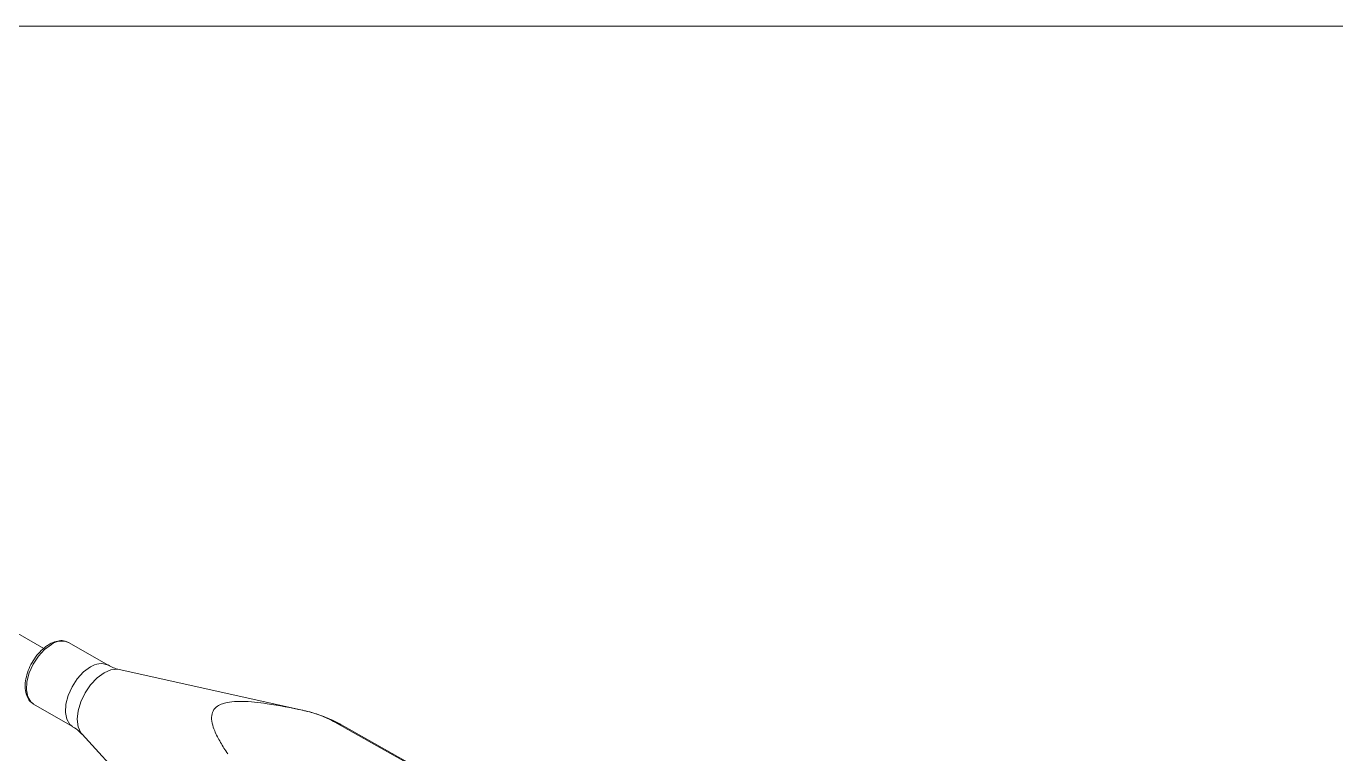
# Model space of a CAD drawing. Header units: millimetres. Extents: x 2 to 278, y 1 to 215.
# Drawn here: x 183.05 to 216.31, y 196.18 to 214.65 of the extents above; entities that cross this region are included whole.
import ezdxf

# ---------------------------------------------------------------- set-up
doc = ezdxf.new("R2010")
doc.units = ezdxf.units.MM

msp = doc.modelspace()

# ---------------------------------------------------------------- linework, layer by layer
at = {"color": 7, "linetype": 'Continuous', "lineweight": 18}
for p, q in [((1.579, 214.645), (277.989, 214.645)), ((183.499, 198.854), (165.887, 209.021)), ((184.143, 199.002), (184.128, 199.01)), ((185.134, 198.43), (184.143, 199.002)), ((190.104, 197.281), (185.418, 198.319)), ((183.244, 197.443), (184.234, 196.871)), ((190.082, 197.286), (190.104, 197.281)), ((198.655, 192.639), (191.065, 196.913)), ((184.472, 196.681), (187.714, 193.142))]:
    msp.add_line(p, q, dxfattribs=at)
at = {"color": 8, "linetype": 'Continuous', "lineweight": 18}
msp.add_line((191.065, 196.913), (190.893, 196.987), dxfattribs=at)
at = {"color": 8, "linetype": 'Continuous', "lineweight": 18, "flags": 128}
for points in [[(183.694, 198.957), (183.522, 198.831), (183.363, 198.659), (183.228, 198.456), (183.128, 198.234), (183.07, 198.012), (183.059, 197.806), (183.094, 197.63), (183.174, 197.499), (183.244, 197.443)], [(184.233, 196.872), (184.164, 196.927), (184.084, 197.058), (184.049, 197.234), (184.061, 197.441), (184.119, 197.663), (184.219, 197.884), (184.353, 198.088), (184.512, 198.259), (184.684, 198.386)], [(185.418, 198.319), (185.371, 198.326), (185.207, 198.31), (185.031, 198.235), (184.855, 198.107), (184.691, 197.934), (184.551, 197.728), (184.443, 197.503), (184.375, 197.274), (184.352, 197.058), (184.375, 196.868), (184.443, 196.718), (184.472, 196.681)]]:
    msp.add_lwpolyline(points, dxfattribs=at)
at = {"color": 7, "linetype": 'Continuous', "lineweight": 18, "flags": 128}
msp.add_lwpolyline([(198.629, 192.625), (195.159, 194.582), (190.893, 196.987)], dxfattribs=at)
at = {"color": 8, "linetype": 'Continuous', "lineweight": 18}
for centre, radius, start, end in [((183.959, 198.588), 0.455, 68.1586, 125.6715), ((184.947, 198.023), 0.448, 65.2819, 125.9385)]:
    msp.add_arc(centre, radius, start, end, dxfattribs=at)
at = {"color": 7, "linetype": 'Continuous', "lineweight": 18}
for points, knots in [([(183.644, 198.962), (183.614, 198.944), (183.53, 198.891), (183.397, 198.77), (183.257, 198.595), (183.144, 198.397), (183.065, 198.187), (183.025, 197.98), (183.027, 197.784), (183.075, 197.622), (183.15, 197.503), (183.22, 197.464), (183.248, 197.449)], [0, 0, 0, 0, 0.058707, 0.168996, 0.279039, 0.388895, 0.498976, 0.609656, 0.721472, 0.834472, 0.932374, 1, 1, 1, 1]), ([(184.122, 199.006), (184.095, 199.02), (184.026, 199.056), (183.892, 199.056), (183.757, 199.022), (183.674, 198.979), (183.644, 198.962)], [0, 0, 0, 0, 0.1914701, 0.4979689, 0.8127621, 1, 1, 1, 1]), ([(185.415, 198.324), (185.367, 198.334), (185.272, 198.355), (185.181, 198.409), (185.136, 198.436)], [0, 0, 0, 0, 0.510547, 1, 1, 1, 1]), ([(190.082, 197.286), (189.782, 197.347), (189.279, 197.45), (188.665, 197.517), (188.278, 197.508), (188.056, 197.467), (187.901, 197.391), (187.8, 197.289), (187.753, 197.141), (187.772, 196.958), (187.849, 196.729), (187.983, 196.469), (188.108, 196.278), (188.171, 196.182)], [0, 0, 0, 0, 0.214072, 0.35833, 0.414986, 0.472221, 0.510071, 0.547884, 0.606855, 0.682872, 0.760966, 0.88015, 1, 1, 1, 1]), ([(190.893, 196.987), (190.796, 197.037), (190.599, 197.137), (190.317, 197.231), (190.138, 197.273), (190.082, 197.286)], [0, 0, 0, 0, 0.4020546, 0.8153631, 1, 1, 1, 1]), ([(191.064, 196.91), (191.048, 196.92), (190.908, 197.01), (190.619, 197.129), (190.31, 197.237), (190.135, 197.273), (190.102, 197.28)], [0, 0, 0, 0, 0.053619, 0.482365, 0.900389, 1, 1, 1, 1]), ([(184.232, 196.869), (184.294, 196.832), (184.385, 196.776), (184.445, 196.704), (184.465, 196.681)], [0, 0, 0, 0, 0.668574, 1, 1, 1, 1])]:
    msp.add_open_spline(points, degree=3, knots=knots, dxfattribs=at)

doc.saveas('drawing.dxf')
